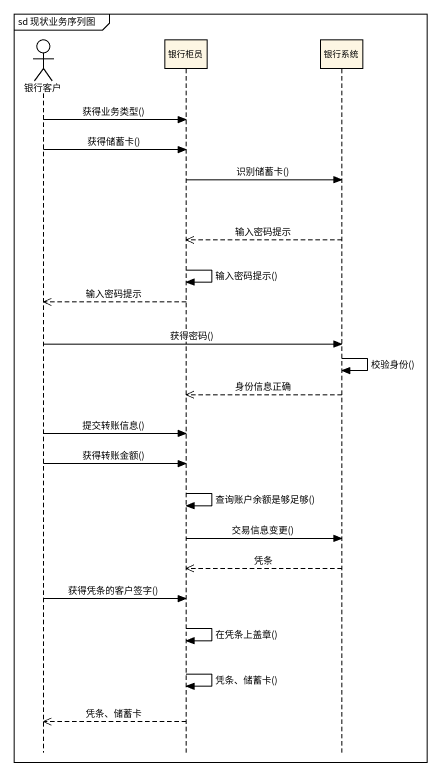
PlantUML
@startuml
mainframe sd 现状业务序列图
hide footbox
actor 银行客户
participant 银行柜员
participant 银行系统

银行客户 -> 银行柜员 : 获得业务类型()
银行客户 -> 银行柜员 : 获得储蓄卡()
银行柜员 -> 银行系统 : 识别储蓄卡()
银行系统 -->> 银行柜员 : 输入密码提示
银行柜员 -> 银行柜员 : 输入密码提示()
银行柜员 -->> 银行客户 : 输入密码提示
银行客户 -> 银行系统 : 获得密码()
银行系统 -> 银行系统 : 校验身份()
银行系统 -->> 银行柜员 : 身份信息正确
银行客户 -> 银行柜员 : 提交转账信息()
银行客户 -> 银行柜员 : 获得转账金额()
银行柜员 -> 银行柜员 : 查询账户余额是够足够()
银行柜员 -> 银行系统 : 交易信息变更()
银行系统 -->> 银行柜员 : 凭条
银行客户 -> 银行柜员 : 获得凭条的客户签字()
银行柜员 -> 银行柜员 : 在凭条上盖章()
银行柜员 -> 银行柜员 : 凭条、储蓄卡()
银行柜员 -->> 银行客户 : 凭条、储蓄卡
@enduml
